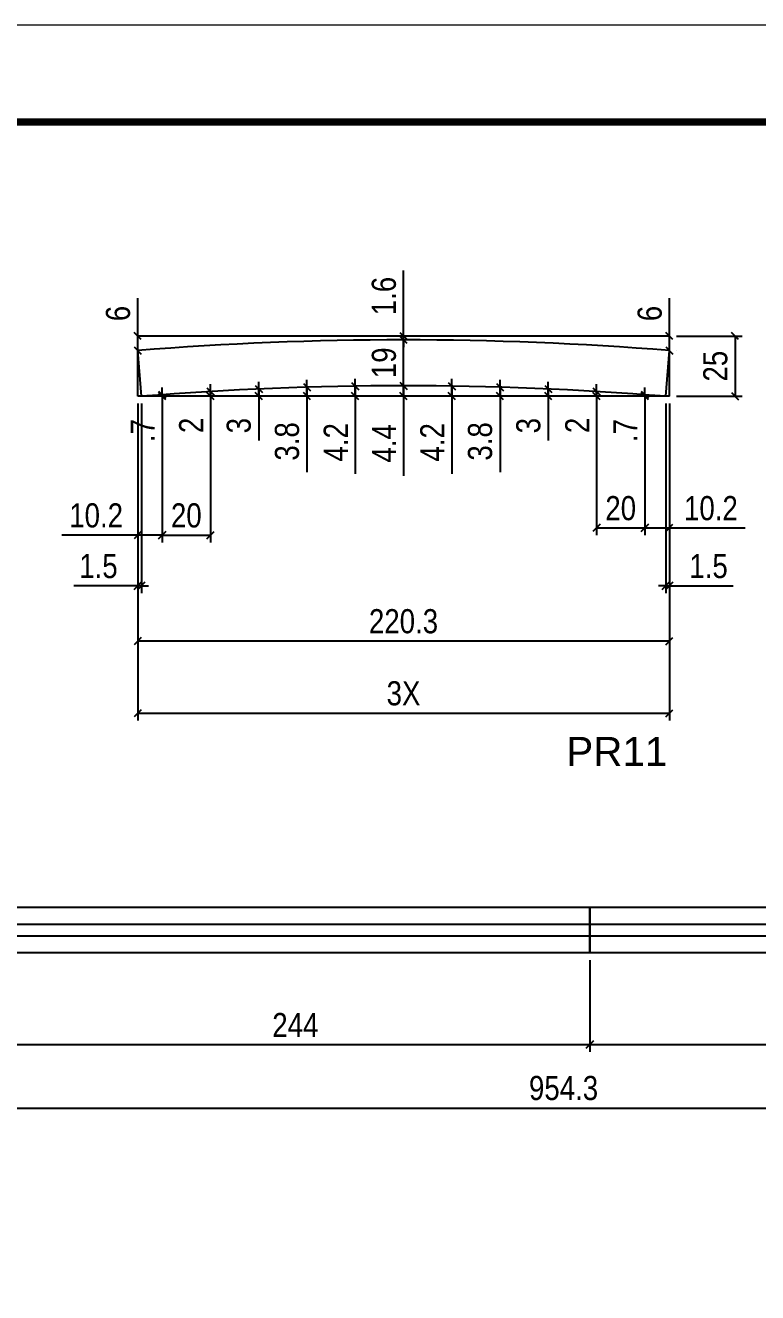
# Model space of a CAD drawing. Extents: x 3171 to 9452, y -2838 to 6252.
# Drawn here: x 6745 to 7049, y 3430 to 3955 of the extents above; entities that cross this region are included whole.
import ezdxf

# ---------------------------------------------------------------- set-up
doc = ezdxf.new("R2010")
doc.units = 0
doc.linetypes.add('DASHED', pattern=[0.75, 0.5, -0.25])
for name, color, linetype in [('5', 5, 'Continuous'), ('Painéis', 200, 'Continuous'), ('SARR_2.2x7', 40, 'Continuous')]:
    doc.layers.add(name, color=color, linetype=linetype)
for name, color, linetype, lineweight in [('Escoras', 2, 'Continuous', 25), ('Folhas', 255, 'Continuous', 9), ('Romaneio', 3, 'Continuous', 13), ('SARRAFO DE PRESSAO', 251, 'DASHED', 9)]:
    doc.layers.add(name, color=color, linetype=linetype, lineweight=lineweight)
doc.styles.add('COTA TECNICA-50', font='techl___.ttf', dxfattribs={"height": 10})
doc.styles.get("Standard").update_dxf_attribs({"font": 'arial.ttf'})
doc.dimstyles.new('COTA PAINEL-50', dxfattribs={"dimtxt": 10, "dimasz": 3, "dimexe": 3, "dimexo": 3, "dimgap": 3, "dimtad": 1, "dimdec": 1, "dimzin": 12, "dimdsep": 46, "dimtxsty": 'COTA TECNICA-50', "dimblk1": 'OBLIQUE', "dimblk2": 'OBLIQUE', "dimsah": 1, "dimcen": 0.9, "dimclrd": 4, "dimclre": 4, "dimclrt": 240, "dimadec": 1, "dimazin": 3, "dimtfac": 1, "dimtdec": 1, "dimtmove": 0, "dimatfit": 3, "dimfxl": 1, "dimtolj": 1, "dimtzin": 12, "dimarcsym": 0})

# ---------------------------------------------------------------- blocks, each defined once
blk = doc.blocks.new('9999999999')
at = {"layer": 'Folhas'}
blk.add_lwpolyline([(98138.98, 34190.21), (99623.98, 34190.21), (99623.98, 35240.21), (98138.98, 35240.21)], close=True, dxfattribs=at)
at = {"layer": 'Folhas', "color": 30, "const_width": 3}
blk.add_lwpolyline([(98213.98, 34230.21), (99583.98, 34230.21), (99583.98, 35200.21), (98213.98, 35200.21)], close=True, dxfattribs=at)
blk = doc.blocks.new('_Oblique')
at = {"color": 0, "linetype": 'ByBlock', "lineweight": -2}
blk.add_line((-0.5, -0.5), (0.5, 0.5), dxfattribs=at)
blk = doc.blocks.new('*D98')
at = {"layer": 'Defpoints', "color": 0, "linetype": 'ByBlock', "transparency": 16777216}
for p in [(6735.13, 3570.89), (6979.13, 3570.89), (6979.13, 3532.97)]:
    blk.add_point(p, dxfattribs=at)
at = {"layer": 'Romaneio', "color": 4, "linetype": 'ByBlock', "lineweight": -2, "transparency": 16777216}
for p, q in [((6735.13, 3567.89), (6735.13, 3529.97)), ((6979.13, 3567.89), (6979.13, 3529.97)), ((6735.13, 3532.97), (6979.13, 3532.97))]:
    blk.add_line(p, q, dxfattribs=at)
at = {"layer": 'Romaneio', "color": 4, "linetype": 'ByBlock', "lineweight": -2, "transparency": 16777216, "xscale": 3, "yscale": 3, "zscale": 3, "rotation": 180}
blk.add_blockref('_Oblique', (6735.13, 3532.97), dxfattribs=at)
at = {"layer": 'Romaneio', "color": 4, "linetype": 'ByBlock', "lineweight": -2, "transparency": 16777216, "xscale": 3, "yscale": 3, "zscale": 3}
blk.add_blockref('_Oblique', (6979.13, 3532.97), dxfattribs=at)
at = {"layer": 'Romaneio', "color": 240, "linetype": 'ByBlock', "transparency": 16777216, "insert": (6857.13, 3541.04), "char_height": 10, "attachment_point": 5, "style": 'COTA TECNICA-50'}
blk.add_mtext('\\A1;244', dxfattribs=at)
blk = doc.blocks.new('*D9')
at = {"layer": 'Defpoints', "color": 0, "linetype": 'ByBlock', "transparency": 16777216}
for p in [(6979.13, 3570.89), (7223.13, 3570.89), (7223.13, 3532.97)]:
    blk.add_point(p, dxfattribs=at)
at = {"layer": 'Romaneio', "color": 4, "linetype": 'ByBlock', "lineweight": -2, "transparency": 16777216}
for p, q in [((6979.13, 3567.89), (6979.13, 3529.97)), ((7223.13, 3567.89), (7223.13, 3529.97)), ((6979.13, 3532.97), (7223.13, 3532.97))]:
    blk.add_line(p, q, dxfattribs=at)
at = {"layer": 'Romaneio', "color": 4, "linetype": 'ByBlock', "lineweight": -2, "transparency": 16777216, "xscale": 3, "yscale": 3, "zscale": 3, "rotation": 180}
blk.add_blockref('_Oblique', (6979.13, 3532.97), dxfattribs=at)
at = {"layer": 'Romaneio', "color": 4, "linetype": 'ByBlock', "lineweight": -2, "transparency": 16777216, "xscale": 3, "yscale": 3, "zscale": 3}
blk.add_blockref('_Oblique', (7223.13, 3532.97), dxfattribs=at)
at = {"layer": 'Romaneio', "color": 240, "linetype": 'ByBlock', "transparency": 16777216, "insert": (7101.13, 3541.04), "char_height": 10, "attachment_point": 5, "style": 'COTA TECNICA-50'}
blk.add_mtext('\\A1;244', dxfattribs=at)
blk = doc.blocks.new('*D11')
at = {"layer": 'Defpoints', "color": 0, "linetype": 'ByBlock', "transparency": 16777216}
for p in [(6491.13, 3570.89), (7445.43, 3570.89), (7445.43, 3506.64)]:
    blk.add_point(p, dxfattribs=at)
at = {"layer": 'Escoras', "color": 4, "linetype": 'ByBlock', "lineweight": -2, "transparency": 16777216}
for p, q in [((6491.13, 3567.89), (6491.13, 3503.64)), ((7445.43, 3567.89), (7445.43, 3503.64)), ((6491.13, 3506.64), (7445.43, 3506.64))]:
    blk.add_line(p, q, dxfattribs=at)
at = {"layer": 'Escoras', "color": 4, "linetype": 'ByBlock', "lineweight": -2, "transparency": 16777216, "xscale": 3, "yscale": 3, "zscale": 3, "rotation": 180}
blk.add_blockref('_Oblique', (6491.13, 3506.64), dxfattribs=at)
at = {"layer": 'Escoras', "color": 4, "linetype": 'ByBlock', "lineweight": -2, "transparency": 16777216, "xscale": 3, "yscale": 3, "zscale": 3}
blk.add_blockref('_Oblique', (7445.43, 3506.64), dxfattribs=at)
at = {"layer": 'Escoras', "color": 240, "linetype": 'ByBlock', "transparency": 16777216, "insert": (6968.28, 3514.89), "char_height": 10, "attachment_point": 5, "style": 'COTA TECNICA-50'}
blk.add_mtext('\\A1;954.3', dxfattribs=at)
blk = doc.blocks.new('*D105')
at = {"layer": 'Defpoints', "color": 0, "linetype": 'ByBlock', "transparency": 16777216}
for p in [(7012.12, 3826.47), (7012.12, 3801.51), (7039.33, 3801.51)]:
    blk.add_point(p, dxfattribs=at)
at = {"layer": 'Escoras', "color": 4, "linetype": 'ByBlock', "lineweight": -2, "transparency": 16777216}
for p, q in [((7015.12, 3826.47), (7042.33, 3826.47)), ((7039.33, 3826.47), (7039.33, 3801.51)), ((7015.12, 3801.51), (7042.33, 3801.51))]:
    blk.add_line(p, q, dxfattribs=at)
at = {"layer": 'Escoras', "color": 4, "linetype": 'ByBlock', "lineweight": -2, "transparency": 16777216, "xscale": 3, "yscale": 3, "zscale": 3}
for p, rotation in [((7039.33, 3826.47), 90), ((7039.33, 3801.51), 270)]:
    blk.add_blockref('_Oblique', p, dxfattribs=dict(at, rotation=rotation))
at = {"layer": 'Escoras', "color": 240, "linetype": 'ByBlock', "transparency": 16777216, "insert": (7031.22, 3813.99), "char_height": 10, "attachment_point": 5, "rotation": 90, "style": 'COTA TECNICA-50'}
blk.add_mtext('\\A1;25', dxfattribs=at)
blk = doc.blocks.new('*D131')
at = {"layer": 'Defpoints', "color": 0, "linetype": 'ByBlock', "transparency": 16777216}
for p in [(6791.8, 3801.51), (7012.12, 3801.51), (6791.8, 3700.04)]:
    blk.add_point(p, dxfattribs=at)
at = {"layer": 'Escoras', "color": 4, "linetype": 'ByBlock', "lineweight": -2, "transparency": 16777216}
for p, q in [((6791.8, 3798.51), (6791.8, 3697.04)), ((7012.12, 3798.51), (7012.12, 3697.04)), ((7012.12, 3700.04), (6791.8, 3700.04))]:
    blk.add_line(p, q, dxfattribs=at)
at = {"layer": 'Escoras', "color": 4, "linetype": 'ByBlock', "lineweight": -2, "transparency": 16777216, "xscale": 3, "yscale": 3, "zscale": 3, "rotation": 180}
blk.add_blockref('_Oblique', (6791.8, 3700.04), dxfattribs=at)
at = {"layer": 'Escoras', "color": 4, "linetype": 'ByBlock', "lineweight": -2, "transparency": 16777216, "xscale": 3, "yscale": 3, "zscale": 3}
blk.add_blockref('_Oblique', (7012.12, 3700.04), dxfattribs=at)
at = {"layer": 'Escoras', "color": 240, "linetype": 'ByBlock', "transparency": 16777216, "insert": (6901.96, 3708.26), "char_height": 10, "attachment_point": 5, "style": 'COTA TECNICA-50'}
blk.add_mtext('\\A1;220.3', dxfattribs=at)
blk = doc.blocks.new('*D151')
at = {"layer": 'Defpoints', "color": 0, "linetype": 'ByBlock', "transparency": 16777216}
for p in [(6791.8, 3801.51), (6801.96, 3801.51), (6791.8, 3744)]:
    blk.add_point(p, dxfattribs=at)
at = {"layer": 'Escoras', "color": 4, "linetype": 'ByBlock', "lineweight": -2, "transparency": 16777216}
for p, q in [((6791.8, 3798.51), (6791.8, 3741)), ((6801.96, 3798.51), (6801.96, 3741)), ((6791.8, 3744), (6760.38, 3744)), ((6801.96, 3744), (6791.8, 3744))]:
    blk.add_line(p, q, dxfattribs=at)
at = {"layer": 'Escoras', "color": 4, "linetype": 'ByBlock', "lineweight": -2, "transparency": 16777216, "xscale": 3, "yscale": 3, "zscale": 3, "rotation": 180}
blk.add_blockref('_Oblique', (6791.8, 3744), dxfattribs=at)
at = {"layer": 'Escoras', "color": 4, "linetype": 'ByBlock', "lineweight": -2, "transparency": 16777216, "xscale": 3, "yscale": 3, "zscale": 3}
blk.add_blockref('_Oblique', (6801.96, 3744), dxfattribs=at)
at = {"layer": 'Escoras', "color": 240, "linetype": 'ByBlock', "transparency": 16777216, "insert": (6774.59, 3752.1), "char_height": 10, "attachment_point": 5, "style": 'COTA TECNICA-50'}
blk.add_mtext('\\A1;10.2', dxfattribs=at)
blk = doc.blocks.new('*D152')
at = {"layer": 'Defpoints', "color": 0, "linetype": 'ByBlock', "transparency": 16777216}
for p in [(6801.96, 3801.51), (6821.96, 3801.51), (6821.96, 3744)]:
    blk.add_point(p, dxfattribs=at)
at = {"layer": 'Escoras', "color": 4, "linetype": 'ByBlock', "lineweight": -2, "transparency": 16777216}
for p, q in [((6801.96, 3798.51), (6801.96, 3741)), ((6821.96, 3798.51), (6821.96, 3741)), ((6801.96, 3744), (6821.96, 3744))]:
    blk.add_line(p, q, dxfattribs=at)
at = {"layer": 'Escoras', "color": 4, "linetype": 'ByBlock', "lineweight": -2, "transparency": 16777216, "xscale": 3, "yscale": 3, "zscale": 3, "rotation": 180}
blk.add_blockref('_Oblique', (6801.96, 3744), dxfattribs=at)
at = {"layer": 'Escoras', "color": 4, "linetype": 'ByBlock', "lineweight": -2, "transparency": 16777216, "xscale": 3, "yscale": 3, "zscale": 3}
blk.add_blockref('_Oblique', (6821.96, 3744), dxfattribs=at)
at = {"layer": 'Escoras', "color": 240, "linetype": 'ByBlock', "transparency": 16777216, "insert": (6811.96, 3752.1), "char_height": 10, "attachment_point": 5, "style": 'COTA TECNICA-50'}
blk.add_mtext('\\A1;20', dxfattribs=at)
blk = doc.blocks.new('*D153')
at = {"layer": 'Defpoints', "color": 0, "linetype": 'ByBlock', "transparency": 16777216}
for p in [(7001.96, 3801.51), (7012.12, 3801.51), (7012.12, 3747)]:
    blk.add_point(p, dxfattribs=at)
at = {"layer": 'Escoras', "color": 4, "linetype": 'ByBlock', "lineweight": -2, "transparency": 16777216}
for p, q in [((7001.96, 3798.51), (7001.96, 3744)), ((7012.12, 3798.51), (7012.12, 3744)), ((7001.96, 3747), (7012.12, 3747)), ((7012.12, 3747), (7043.55, 3747))]:
    blk.add_line(p, q, dxfattribs=at)
at = {"layer": 'Escoras', "color": 4, "linetype": 'ByBlock', "lineweight": -2, "transparency": 16777216, "xscale": 3, "yscale": 3, "zscale": 3, "rotation": 180}
blk.add_blockref('_Oblique', (7001.96, 3747), dxfattribs=at)
at = {"layer": 'Escoras', "color": 4, "linetype": 'ByBlock', "lineweight": -2, "transparency": 16777216, "xscale": 3, "yscale": 3, "zscale": 3}
blk.add_blockref('_Oblique', (7012.12, 3747), dxfattribs=at)
at = {"layer": 'Escoras', "color": 240, "linetype": 'ByBlock', "transparency": 16777216, "insert": (7029.34, 3755.1), "char_height": 10, "attachment_point": 5, "style": 'COTA TECNICA-50'}
blk.add_mtext('\\A1;10.2', dxfattribs=at)
blk = doc.blocks.new('*D154')
at = {"layer": 'Defpoints', "color": 0, "linetype": 'ByBlock', "transparency": 16777216}
for p in [(6981.96, 3801.51), (7001.96, 3801.51), (7001.96, 3747)]:
    blk.add_point(p, dxfattribs=at)
at = {"layer": 'Escoras', "color": 4, "linetype": 'ByBlock', "lineweight": -2, "transparency": 16777216}
for p, q in [((6981.96, 3798.51), (6981.96, 3744)), ((7001.96, 3798.51), (7001.96, 3744)), ((6981.96, 3747), (7001.96, 3747))]:
    blk.add_line(p, q, dxfattribs=at)
at = {"layer": 'Escoras', "color": 4, "linetype": 'ByBlock', "lineweight": -2, "transparency": 16777216, "xscale": 3, "yscale": 3, "zscale": 3, "rotation": 180}
blk.add_blockref('_Oblique', (6981.96, 3747), dxfattribs=at)
at = {"layer": 'Escoras', "color": 4, "linetype": 'ByBlock', "lineweight": -2, "transparency": 16777216, "xscale": 3, "yscale": 3, "zscale": 3}
blk.add_blockref('_Oblique', (7001.96, 3747), dxfattribs=at)
at = {"layer": 'Escoras', "color": 240, "linetype": 'ByBlock', "transparency": 16777216, "insert": (6991.96, 3755.1), "char_height": 10, "attachment_point": 5, "style": 'COTA TECNICA-50'}
blk.add_mtext('\\A1;20', dxfattribs=at)
blk = doc.blocks.new('*D155')
at = {"layer": 'Defpoints', "color": 0, "linetype": 'ByBlock', "transparency": 16777216}
for p in [(6791.8, 3801.51), (6793.33, 3801.51), (6791.8, 3723.01)]:
    blk.add_point(p, dxfattribs=at)
at = {"layer": 'Escoras', "color": 4, "linetype": 'ByBlock', "lineweight": -2, "transparency": 16777216}
for p, q in [((6791.8, 3798.51), (6791.8, 3720.01)), ((6793.33, 3798.51), (6793.33, 3720.01)), ((6791.8, 3723.01), (6765.3, 3723.01)), ((6793.33, 3723.01), (6791.8, 3723.01)), ((6793.33, 3723.01), (6796.33, 3723.01))]:
    blk.add_line(p, q, dxfattribs=at)
at = {"layer": 'Escoras', "color": 4, "linetype": 'ByBlock', "lineweight": -2, "transparency": 16777216, "xscale": 3, "yscale": 3, "zscale": 3}
blk.add_blockref('_Oblique', (6791.8, 3723.01), dxfattribs=at)
at = {"layer": 'Escoras', "color": 4, "linetype": 'ByBlock', "lineweight": -2, "transparency": 16777216, "xscale": 3, "yscale": 3, "zscale": 3, "rotation": 180}
blk.add_blockref('_Oblique', (6793.33, 3723.01), dxfattribs=at)
at = {"layer": 'Escoras', "color": 240, "linetype": 'ByBlock', "transparency": 16777216, "insert": (6775.55, 3731.12), "char_height": 10, "attachment_point": 5, "style": 'COTA TECNICA-50'}
blk.add_mtext('\\A1;1.5', dxfattribs=at)
blk = doc.blocks.new('*D156')
at = {"layer": 'Defpoints', "color": 0, "linetype": 'ByBlock', "transparency": 16777216}
for p in [(7010.6, 3801.51), (7012.12, 3801.51), (7012.12, 3723.01)]:
    blk.add_point(p, dxfattribs=at)
at = {"layer": 'Escoras', "color": 4, "linetype": 'ByBlock', "lineweight": -2, "transparency": 16777216}
for p, q in [((7010.6, 3798.51), (7010.6, 3720.01)), ((7012.12, 3798.51), (7012.12, 3720.01)), ((7010.6, 3723.01), (7007.6, 3723.01)), ((7010.6, 3723.01), (7012.12, 3723.01)), ((7012.12, 3723.01), (7038.63, 3723.01))]:
    blk.add_line(p, q, dxfattribs=at)
at = {"layer": 'Escoras', "color": 4, "linetype": 'ByBlock', "lineweight": -2, "transparency": 16777216, "xscale": 3, "yscale": 3, "zscale": 3}
blk.add_blockref('_Oblique', (7010.6, 3723.01), dxfattribs=at)
at = {"layer": 'Escoras', "color": 4, "linetype": 'ByBlock', "lineweight": -2, "transparency": 16777216, "xscale": 3, "yscale": 3, "zscale": 3, "rotation": 180}
blk.add_blockref('_Oblique', (7012.12, 3723.01), dxfattribs=at)
at = {"layer": 'Escoras', "color": 240, "linetype": 'ByBlock', "transparency": 16777216, "insert": (7028.37, 3731.12), "char_height": 10, "attachment_point": 5, "style": 'COTA TECNICA-50'}
blk.add_mtext('\\A1;1.5', dxfattribs=at)
blk = doc.blocks.new('*D157')
at = {"layer": 'Defpoints', "color": 0, "linetype": 'ByBlock', "transparency": 16777216}
for p in [(7012.12, 3826.47), (7012.12, 3826.47), (7012.12, 3820.44)]:
    blk.add_point(p, dxfattribs=at)
at = {"layer": 'Escoras', "color": 4, "linetype": 'ByBlock', "lineweight": -2, "transparency": 16777216}
for p, q in [((7012.12, 3826.47), (7012.12, 3842.13)), ((7012.12, 3820.44), (7012.12, 3826.47)), ((7015.12, 3826.47), (7015.12, 3826.47)), ((7015.12, 3820.44), (7015.12, 3820.44))]:
    blk.add_line(p, q, dxfattribs=at)
at = {"layer": 'Escoras', "color": 4, "linetype": 'ByBlock', "lineweight": -2, "transparency": 16777216, "xscale": 3, "yscale": 3, "zscale": 3}
for p, rotation in [((7012.12, 3826.47), 90), ((7012.12, 3820.44), 270)]:
    blk.add_blockref('_Oblique', p, dxfattribs=dict(at, rotation=rotation))
at = {"layer": 'Escoras', "color": 240, "linetype": 'ByBlock', "transparency": 16777216, "insert": (7004.02, 3835.8), "char_height": 10, "attachment_point": 5, "rotation": 90, "style": 'COTA TECNICA-50'}
blk.add_mtext('\\A1;6', dxfattribs=at)
blk = doc.blocks.new('*D158')
at = {"layer": 'Defpoints', "color": 0, "linetype": 'ByBlock', "transparency": 16777216}
for p in [(6791.8, 3826.47), (6791.8, 3826.47), (6791.8, 3820.44)]:
    blk.add_point(p, dxfattribs=at)
at = {"layer": 'Escoras', "color": 4, "linetype": 'ByBlock', "lineweight": -2, "transparency": 16777216}
for p, q in [((6791.8, 3826.47), (6791.8, 3842.13)), ((6791.8, 3820.44), (6791.8, 3826.47)), ((6794.8, 3826.47), (6794.8, 3826.47)), ((6794.8, 3820.44), (6794.8, 3820.44))]:
    blk.add_line(p, q, dxfattribs=at)
at = {"layer": 'Escoras', "color": 4, "linetype": 'ByBlock', "lineweight": -2, "transparency": 16777216, "xscale": 3, "yscale": 3, "zscale": 3}
for p, rotation in [((6791.8, 3826.47), 90), ((6791.8, 3820.44), 270)]:
    blk.add_blockref('_Oblique', p, dxfattribs=dict(at, rotation=rotation))
at = {"layer": 'Escoras', "color": 240, "linetype": 'ByBlock', "transparency": 16777216, "insert": (6783.7, 3835.8), "char_height": 10, "attachment_point": 5, "rotation": 90, "style": 'COTA TECNICA-50'}
blk.add_mtext('\\A1;6', dxfattribs=at)
blk = doc.blocks.new('*D159')
at = {"layer": 'Defpoints', "color": 0, "linetype": 'ByBlock', "transparency": 16777216}
for p in [(6801.96, 3802.17), (6801.96, 3801.51), (6801.96, 3801.51)]:
    blk.add_point(p, dxfattribs=at)
at = {"layer": 'Escoras', "color": 4, "linetype": 'ByBlock', "lineweight": -2, "transparency": 16777216}
for p, q in [((6801.96, 3802.17), (6801.96, 3805.17)), ((6801.96, 3802.17), (6801.96, 3801.51)), ((6801.96, 3801.51), (6801.96, 3779.15)), ((6804.96, 3802.17), (6804.96, 3802.17)), ((6804.96, 3801.51), (6804.96, 3801.51))]:
    blk.add_line(p, q, dxfattribs=at)
at = {"layer": 'Escoras', "color": 4, "linetype": 'ByBlock', "lineweight": -2, "transparency": 16777216, "xscale": 3, "yscale": 3, "zscale": 3}
for p, rotation in [((6801.96, 3802.17), 270), ((6801.96, 3801.51), 90)]:
    blk.add_blockref('_Oblique', p, dxfattribs=dict(at, rotation=rotation))
at = {"layer": 'Escoras', "color": 240, "linetype": 'ByBlock', "transparency": 16777216, "insert": (6793.89, 3787.33), "char_height": 10, "attachment_point": 5, "rotation": 90, "style": 'COTA TECNICA-50'}
blk.add_mtext('\\A1;.7', dxfattribs=at)
blk = doc.blocks.new('*D160')
at = {"layer": 'Defpoints', "color": 0, "linetype": 'ByBlock', "transparency": 16777216}
for p in [(6821.96, 3803.5), (6821.96, 3801.51), (6821.96, 3801.51)]:
    blk.add_point(p, dxfattribs=at)
at = {"layer": 'Escoras', "color": 4, "linetype": 'ByBlock', "lineweight": -2, "transparency": 16777216}
for p, q in [((6821.96, 3803.5), (6821.96, 3806.5)), ((6821.96, 3803.5), (6821.96, 3801.51)), ((6821.96, 3801.51), (6821.96, 3783.39)), ((6824.96, 3803.5), (6824.96, 3803.5)), ((6824.96, 3801.51), (6824.96, 3801.51))]:
    blk.add_line(p, q, dxfattribs=at)
at = {"layer": 'Escoras', "color": 4, "linetype": 'ByBlock', "lineweight": -2, "transparency": 16777216, "xscale": 3, "yscale": 3, "zscale": 3}
for p, rotation in [((6821.96, 3803.5), 270), ((6821.96, 3801.51), 90)]:
    blk.add_blockref('_Oblique', p, dxfattribs=dict(at, rotation=rotation))
at = {"layer": 'Escoras', "color": 240, "linetype": 'ByBlock', "transparency": 16777216, "insert": (6813.96, 3789.45), "char_height": 10, "attachment_point": 5, "rotation": 90, "style": 'COTA TECNICA-50'}
blk.add_mtext('\\A1;2', dxfattribs=at)
blk = doc.blocks.new('*D161')
at = {"layer": 'Defpoints', "color": 0, "linetype": 'ByBlock', "transparency": 16777216}
for p in [(6841.96, 3804.54), (6841.96, 3801.51), (6841.96, 3801.51)]:
    blk.add_point(p, dxfattribs=at)
at = {"layer": 'Escoras', "color": 4, "linetype": 'ByBlock', "lineweight": -2, "transparency": 16777216}
for p, q in [((6841.96, 3804.54), (6841.96, 3807.54)), ((6841.96, 3804.54), (6841.96, 3801.51)), ((6841.96, 3801.51), (6841.96, 3783.18)), ((6844.96, 3804.54), (6844.96, 3804.54)), ((6844.96, 3801.51), (6844.96, 3801.51))]:
    blk.add_line(p, q, dxfattribs=at)
at = {"layer": 'Escoras', "color": 4, "linetype": 'ByBlock', "lineweight": -2, "transparency": 16777216, "xscale": 3, "yscale": 3, "zscale": 3}
for p, rotation in [((6841.96, 3804.54), 270), ((6841.96, 3801.51), 90)]:
    blk.add_blockref('_Oblique', p, dxfattribs=dict(at, rotation=rotation))
at = {"layer": 'Escoras', "color": 240, "linetype": 'ByBlock', "transparency": 16777216, "insert": (6833.74, 3789.34), "char_height": 10, "attachment_point": 5, "rotation": 90, "style": 'COTA TECNICA-50'}
blk.add_mtext('\\A1;3', dxfattribs=at)
blk = doc.blocks.new('*D162')
at = {"layer": 'Defpoints', "color": 0, "linetype": 'ByBlock', "transparency": 16777216}
for p in [(6861.96, 3805.28), (6861.96, 3801.51), (6861.96, 3801.51)]:
    blk.add_point(p, dxfattribs=at)
at = {"layer": 'Escoras', "color": 4, "linetype": 'ByBlock', "lineweight": -2, "transparency": 16777216}
for p, q in [((6861.96, 3805.28), (6861.96, 3808.28)), ((6861.96, 3805.28), (6861.96, 3801.51)), ((6861.96, 3801.51), (6861.96, 3770.12)), ((6864.96, 3805.28), (6864.96, 3805.28)), ((6864.96, 3801.51), (6864.96, 3801.51))]:
    blk.add_line(p, q, dxfattribs=at)
at = {"layer": 'Escoras', "color": 4, "linetype": 'ByBlock', "lineweight": -2, "transparency": 16777216, "xscale": 3, "yscale": 3, "zscale": 3}
for p, rotation in [((6861.96, 3805.28), 270), ((6861.96, 3801.51), 90)]:
    blk.add_blockref('_Oblique', p, dxfattribs=dict(at, rotation=rotation))
at = {"layer": 'Escoras', "color": 240, "linetype": 'ByBlock', "transparency": 16777216, "insert": (6853.72, 3782.81), "char_height": 10, "attachment_point": 5, "rotation": 90, "style": 'COTA TECNICA-50'}
blk.add_mtext('\\A1;3.8', dxfattribs=at)
blk = doc.blocks.new('*D163')
at = {"layer": 'Defpoints', "color": 0, "linetype": 'ByBlock', "transparency": 16777216}
for p in [(6881.96, 3805.72), (6881.96, 3801.51), (6881.96, 3801.51)]:
    blk.add_point(p, dxfattribs=at)
at = {"layer": 'Escoras', "color": 4, "linetype": 'ByBlock', "lineweight": -2, "transparency": 16777216}
for p, q in [((6881.96, 3805.72), (6881.96, 3808.72)), ((6881.96, 3805.72), (6881.96, 3801.51)), ((6881.96, 3801.51), (6881.96, 3769.34)), ((6884.96, 3805.72), (6884.96, 3805.72)), ((6884.96, 3801.51), (6884.96, 3801.51))]:
    blk.add_line(p, q, dxfattribs=at)
at = {"layer": 'Escoras', "color": 4, "linetype": 'ByBlock', "lineweight": -2, "transparency": 16777216, "xscale": 3, "yscale": 3, "zscale": 3}
for p, rotation in [((6881.96, 3805.72), 270), ((6881.96, 3801.51), 90)]:
    blk.add_blockref('_Oblique', p, dxfattribs=dict(at, rotation=rotation))
at = {"layer": 'Escoras', "color": 240, "linetype": 'ByBlock', "transparency": 16777216, "insert": (6873.89, 3782.43), "char_height": 10, "attachment_point": 5, "rotation": 90, "style": 'COTA TECNICA-50'}
blk.add_mtext('\\A1;4.2', dxfattribs=at)
blk = doc.blocks.new('*D106')
at = {"layer": 'Defpoints', "color": 0, "linetype": 'ByBlock', "transparency": 16777216}
for p in [(6901.96, 3805.87), (6901.96, 3801.51), (6901.96, 3801.51)]:
    blk.add_point(p, dxfattribs=at)
at = {"layer": 'Escoras', "color": 4, "linetype": 'ByBlock', "lineweight": -2, "transparency": 16777216}
for p, q in [((6901.96, 3805.87), (6901.96, 3808.87)), ((6901.96, 3805.87), (6901.96, 3801.51)), ((6901.96, 3801.51), (6901.96, 3768.54)), ((6904.96, 3805.87), (6904.96, 3805.87)), ((6904.96, 3801.51), (6904.96, 3801.51))]:
    blk.add_line(p, q, dxfattribs=at)
at = {"layer": 'Escoras', "color": 4, "linetype": 'ByBlock', "lineweight": -2, "transparency": 16777216, "xscale": 3, "yscale": 3, "zscale": 3}
for p, rotation in [((6901.96, 3805.87), 270), ((6901.96, 3801.51), 90)]:
    blk.add_blockref('_Oblique', p, dxfattribs=dict(at, rotation=rotation))
at = {"layer": 'Escoras', "color": 240, "linetype": 'ByBlock', "transparency": 16777216, "insert": (6893.89, 3782.02), "char_height": 10, "attachment_point": 5, "rotation": 90, "style": 'COTA TECNICA-50'}
blk.add_mtext('\\A1;4.4', dxfattribs=at)
blk = doc.blocks.new('*D107')
at = {"layer": 'Defpoints', "color": 0, "linetype": 'ByBlock', "transparency": 16777216}
for p in [(6921.96, 3805.72), (6921.96, 3801.51), (6921.96, 3801.51)]:
    blk.add_point(p, dxfattribs=at)
at = {"layer": 'Escoras', "color": 4, "linetype": 'ByBlock', "lineweight": -2, "transparency": 16777216}
for p, q in [((6921.96, 3805.72), (6921.96, 3808.72)), ((6921.96, 3805.72), (6921.96, 3801.51)), ((6921.96, 3801.51), (6921.96, 3769.34)), ((6924.96, 3805.72), (6924.96, 3805.72)), ((6924.96, 3801.51), (6924.96, 3801.51))]:
    blk.add_line(p, q, dxfattribs=at)
at = {"layer": 'Escoras', "color": 4, "linetype": 'ByBlock', "lineweight": -2, "transparency": 16777216, "xscale": 3, "yscale": 3, "zscale": 3}
for p, rotation in [((6921.96, 3805.72), 270), ((6921.96, 3801.51), 90)]:
    blk.add_blockref('_Oblique', p, dxfattribs=dict(at, rotation=rotation))
at = {"layer": 'Escoras', "color": 240, "linetype": 'ByBlock', "transparency": 16777216, "insert": (6913.89, 3782.43), "char_height": 10, "attachment_point": 5, "rotation": 90, "style": 'COTA TECNICA-50'}
blk.add_mtext('\\A1;4.2', dxfattribs=at)
blk = doc.blocks.new('*D108')
at = {"layer": 'Defpoints', "color": 0, "linetype": 'ByBlock', "transparency": 16777216}
for p in [(6941.96, 3805.28), (6941.96, 3801.51), (6941.96, 3801.51)]:
    blk.add_point(p, dxfattribs=at)
at = {"layer": 'Escoras', "color": 4, "linetype": 'ByBlock', "lineweight": -2, "transparency": 16777216}
for p, q in [((6941.96, 3805.28), (6941.96, 3808.28)), ((6941.96, 3805.28), (6941.96, 3801.51)), ((6941.96, 3801.51), (6941.96, 3770.12)), ((6944.96, 3805.28), (6944.96, 3805.28)), ((6944.96, 3801.51), (6944.96, 3801.51))]:
    blk.add_line(p, q, dxfattribs=at)
at = {"layer": 'Escoras', "color": 4, "linetype": 'ByBlock', "lineweight": -2, "transparency": 16777216, "xscale": 3, "yscale": 3, "zscale": 3}
for p, rotation in [((6941.96, 3805.28), 270), ((6941.96, 3801.51), 90)]:
    blk.add_blockref('_Oblique', p, dxfattribs=dict(at, rotation=rotation))
at = {"layer": 'Escoras', "color": 240, "linetype": 'ByBlock', "transparency": 16777216, "insert": (6933.72, 3782.81), "char_height": 10, "attachment_point": 5, "rotation": 90, "style": 'COTA TECNICA-50'}
blk.add_mtext('\\A1;3.8', dxfattribs=at)
blk = doc.blocks.new('*D109')
at = {"layer": 'Defpoints', "color": 0, "linetype": 'ByBlock', "transparency": 16777216}
for p in [(6961.96, 3804.54), (6961.96, 3801.51), (6961.96, 3801.51)]:
    blk.add_point(p, dxfattribs=at)
at = {"layer": 'Escoras', "color": 4, "linetype": 'ByBlock', "lineweight": -2, "transparency": 16777216}
for p, q in [((6961.96, 3804.54), (6961.96, 3807.54)), ((6961.96, 3804.54), (6961.96, 3801.51)), ((6961.96, 3801.51), (6961.96, 3783.18)), ((6964.96, 3804.54), (6964.96, 3804.54)), ((6964.96, 3801.51), (6964.96, 3801.51))]:
    blk.add_line(p, q, dxfattribs=at)
at = {"layer": 'Escoras', "color": 4, "linetype": 'ByBlock', "lineweight": -2, "transparency": 16777216, "xscale": 3, "yscale": 3, "zscale": 3}
for p, rotation in [((6961.96, 3804.54), 270), ((6961.96, 3801.51), 90)]:
    blk.add_blockref('_Oblique', p, dxfattribs=dict(at, rotation=rotation))
at = {"layer": 'Escoras', "color": 240, "linetype": 'ByBlock', "transparency": 16777216, "insert": (6953.74, 3789.34), "char_height": 10, "attachment_point": 5, "rotation": 90, "style": 'COTA TECNICA-50'}
blk.add_mtext('\\A1;3', dxfattribs=at)
blk = doc.blocks.new('*D110')
at = {"layer": 'Defpoints', "color": 0, "linetype": 'ByBlock', "transparency": 16777216}
for p in [(6981.96, 3803.5), (6981.96, 3801.51), (6981.96, 3801.51)]:
    blk.add_point(p, dxfattribs=at)
at = {"layer": 'Escoras', "color": 4, "linetype": 'ByBlock', "lineweight": -2, "transparency": 16777216}
for p, q in [((6981.96, 3803.5), (6981.96, 3806.5)), ((6981.96, 3803.5), (6981.96, 3801.51)), ((6981.96, 3801.51), (6981.96, 3783.39)), ((6984.96, 3803.5), (6984.96, 3803.5)), ((6984.96, 3801.51), (6984.96, 3801.51))]:
    blk.add_line(p, q, dxfattribs=at)
at = {"layer": 'Escoras', "color": 4, "linetype": 'ByBlock', "lineweight": -2, "transparency": 16777216, "xscale": 3, "yscale": 3, "zscale": 3}
for p, rotation in [((6981.96, 3803.5), 270), ((6981.96, 3801.51), 90)]:
    blk.add_blockref('_Oblique', p, dxfattribs=dict(at, rotation=rotation))
at = {"layer": 'Escoras', "color": 240, "linetype": 'ByBlock', "transparency": 16777216, "insert": (6973.96, 3789.45), "char_height": 10, "attachment_point": 5, "rotation": 90, "style": 'COTA TECNICA-50'}
blk.add_mtext('\\A1;2', dxfattribs=at)
blk = doc.blocks.new('*D111')
at = {"layer": 'Defpoints', "color": 0, "linetype": 'ByBlock', "transparency": 16777216}
for p in [(7001.96, 3802.17), (7001.96, 3801.51), (7001.96, 3801.51)]:
    blk.add_point(p, dxfattribs=at)
at = {"layer": 'Escoras', "color": 4, "linetype": 'ByBlock', "lineweight": -2, "transparency": 16777216}
for p, q in [((7001.96, 3802.17), (7001.96, 3805.17)), ((7001.96, 3802.17), (7001.96, 3801.51)), ((7001.96, 3801.51), (7001.96, 3779.15)), ((7004.96, 3802.17), (7004.96, 3802.17)), ((7004.96, 3801.51), (7004.96, 3801.51))]:
    blk.add_line(p, q, dxfattribs=at)
at = {"layer": 'Escoras', "color": 4, "linetype": 'ByBlock', "lineweight": -2, "transparency": 16777216, "xscale": 3, "yscale": 3, "zscale": 3}
for p, rotation in [((7001.96, 3802.17), 270), ((7001.96, 3801.51), 90)]:
    blk.add_blockref('_Oblique', p, dxfattribs=dict(at, rotation=rotation))
at = {"layer": 'Escoras', "color": 240, "linetype": 'ByBlock', "transparency": 16777216, "insert": (6993.89, 3787.33), "char_height": 10, "attachment_point": 5, "rotation": 90, "style": 'COTA TECNICA-50'}
blk.add_mtext('\\A1;.7', dxfattribs=at)
blk = doc.blocks.new('*D13')
at = {"layer": 'Defpoints', "color": 0, "linetype": 'ByBlock', "transparency": 16777216}
for p in [(6901.96, 3824.87), (6901.96, 3824.87), (6901.96, 3805.87)]:
    blk.add_point(p, dxfattribs=at)
at = {"layer": 'Escoras', "color": 4, "linetype": 'ByBlock', "lineweight": -2, "transparency": 16777216}
for p, q in [((6901.96, 3805.87), (6901.96, 3824.87)), ((6904.96, 3824.87), (6904.96, 3824.87)), ((6904.96, 3805.87), (6904.96, 3805.87))]:
    blk.add_line(p, q, dxfattribs=at)
at = {"layer": 'Escoras', "color": 4, "linetype": 'ByBlock', "lineweight": -2, "transparency": 16777216, "xscale": 3, "yscale": 3, "zscale": 3}
for p, rotation in [((6901.96, 3824.87), 90), ((6901.96, 3805.87), 270)]:
    blk.add_blockref('_Oblique', p, dxfattribs=dict(at, rotation=rotation))
at = {"layer": 'Escoras', "color": 240, "linetype": 'ByBlock', "transparency": 16777216, "insert": (6893.88, 3815.37), "char_height": 10, "attachment_point": 5, "rotation": 90, "style": 'COTA TECNICA-50'}
blk.add_mtext('\\A1;19', dxfattribs=at)
blk = doc.blocks.new('*D112')
at = {"layer": 'Defpoints', "color": 0, "linetype": 'ByBlock', "transparency": 16777216}
for p in [(6901.96, 3826.47), (6901.96, 3826.47), (6901.96, 3824.87)]:
    blk.add_point(p, dxfattribs=at)
at = {"layer": 'Escoras', "color": 4, "linetype": 'ByBlock', "lineweight": -2, "transparency": 16777216}
for p, q in [((6901.96, 3826.47), (6901.96, 3853.61)), ((6901.96, 3824.87), (6901.96, 3826.47)), ((6901.96, 3824.87), (6901.96, 3821.87)), ((6904.96, 3826.47), (6904.96, 3826.47)), ((6904.96, 3824.87), (6904.96, 3824.87))]:
    blk.add_line(p, q, dxfattribs=at)
at = {"layer": 'Escoras', "color": 4, "linetype": 'ByBlock', "lineweight": -2, "transparency": 16777216, "xscale": 3, "yscale": 3, "zscale": 3}
for p, rotation in [((6901.96, 3826.47), 270), ((6901.96, 3824.87), 90)]:
    blk.add_blockref('_Oblique', p, dxfattribs=dict(at, rotation=rotation))
at = {"layer": 'Escoras', "color": 240, "linetype": 'ByBlock', "transparency": 16777216, "insert": (6893.86, 3843.04), "char_height": 10, "attachment_point": 5, "rotation": 90, "style": 'COTA TECNICA-50'}
blk.add_mtext('\\A1;1.6', dxfattribs=at)
blk = doc.blocks.new('*D113')
at = {"layer": 'Defpoints', "color": 0, "linetype": 'ByBlock', "transparency": 16777216}
for p in [(6791.8, 3801.51), (7012.12, 3801.51), (7012.12, 3670.18)]:
    blk.add_point(p, dxfattribs=at)
at = {"layer": 'Escoras', "color": 4, "linetype": 'ByBlock', "lineweight": -2, "transparency": 16777216}
for p, q in [((6791.8, 3798.51), (6791.8, 3667.18)), ((7012.12, 3798.51), (7012.12, 3667.18)), ((6791.8, 3670.18), (7012.12, 3670.18))]:
    blk.add_line(p, q, dxfattribs=at)
at = {"layer": 'Escoras', "color": 4, "linetype": 'ByBlock', "lineweight": -2, "transparency": 16777216, "xscale": 3, "yscale": 3, "zscale": 3, "rotation": 180}
blk.add_blockref('_Oblique', (6791.8, 3670.18), dxfattribs=at)
at = {"layer": 'Escoras', "color": 4, "linetype": 'ByBlock', "lineweight": -2, "transparency": 16777216, "xscale": 3, "yscale": 3, "zscale": 3}
blk.add_blockref('_Oblique', (7012.12, 3670.18), dxfattribs=at)
at = {"layer": 'Escoras', "color": 240, "linetype": 'ByBlock', "transparency": 16777216, "insert": (6901.96, 3678.4), "char_height": 10, "attachment_point": 5, "style": 'COTA TECNICA-50'}
blk.add_mtext('\\A1;3X', dxfattribs=at)

msp = doc.modelspace()

# ---------------------------------------------------------------- linework, layer by layer
at = {"linetype": 'Continuous'}
for p, q in [((6793.33, 3801.51), (6791.8, 3820.44)), ((7010.6, 3801.51), (7012.12, 3820.44))]:
    msp.add_line(p, q, dxfattribs=at)
for radius in [1374, 1355]:
    msp.add_arc((6901.96, 2450.87), radius, 85.4014, 94.5986, dxfattribs=at)
at = {"layer": 'Escoras', "linetype": 'ByBlock'}
for p, q in [((6801.96, 3801.51), (6801.96, 3802.17)), ((6821.96, 3801.51), (6821.96, 3803.5)), ((6841.96, 3801.51), (6841.96, 3804.54)), ((6861.96, 3801.51), (6861.96, 3805.28)), ((6881.96, 3801.51), (6881.96, 3805.72)), ((6901.96, 3801.51), (6901.96, 3805.87)), ((6921.96, 3801.51), (6921.96, 3805.72)), ((6941.96, 3801.51), (6941.96, 3805.28)), ((6961.96, 3801.51), (6961.96, 3804.54)), ((6981.96, 3801.51), (6981.96, 3803.5)), ((7001.96, 3801.51), (7001.96, 3802.17))]:
    msp.add_line(p, q, dxfattribs=at)
at = {"layer": 'Painéis', "linetype": 'Continuous'}
for p, q in [((6791.8, 3801.51), (6791.8, 3826.47)), ((7012.12, 3826.47), (6791.8, 3826.47)), ((7012.12, 3801.51), (7012.12, 3826.47)), ((7012.12, 3801.51), (6791.8, 3801.51))]:
    msp.add_line(p, q, dxfattribs=at)
for points in [[(6735.13, 3589.89), (6979.13, 3589.89), (6979.13, 3570.89), (6735.13, 3570.89)], [(6979.13, 3589.89), (7223.13, 3589.89), (7223.13, 3570.89), (6979.13, 3570.89)]]:
    msp.add_lwpolyline(points, close=True, dxfattribs=at)
at = {"layer": 'SARR_2.2x7', "linetype": 'Continuous'}
for p, q in [((6735.13, 3582.89), (6979.13, 3582.89)), ((6979.13, 3582.89), (7223.13, 3582.89)), ((6979.13, 3577.89), (6735.13, 3577.89)), ((7223.13, 3577.89), (6979.13, 3577.89))]:
    msp.add_line(p, q, dxfattribs=at)

# ---------------------------------------------------------------- block references
at = {"layer": 'SARRAFO DE PRESSAO', "color": 6, "linetype": 'ByBlock'}
msp.add_blockref('9999999999', (-91784.29, -31285.03), dxfattribs=at)

# ---------------------------------------------------------------- texts
at = {"layer": '5', "linetype": 'Continuous'}
msp.add_text('PR11', height=12, rotation=360, dxfattribs=at).set_placement((6969.39, 3648.36))

# ---------------------------------------------------------------- dimensions: what is measured, and where the dimension line sits
at = {"layer": 'Escoras', "linetype": 'ByBlock'}
for base, p1, p2, picture, middle in [((6901.96, 3826.47), (6901.96, 3824.87), (6901.96, 3826.47), '*D112', (6893.86, 3843.04)), ((6791.8, 3826.47), (6791.8, 3820.44), (6791.8, 3826.47), '*D158', (6783.7, 3835.8)), ((7012.12, 3826.47), (7012.12, 3820.44), (7012.12, 3826.47), '*D157', (7004.02, 3835.8)), ((7039.33, 3801.51), (7012.12, 3826.47), (7012.12, 3801.51), '*D105', (7031.22, 3813.99)), ((6901.96, 3824.87), (6901.96, 3805.87), (6901.96, 3824.87), '*D13', (6893.88, 3815.37)), ((6821.96, 3801.51), (6821.96, 3803.5), (6821.96, 3801.51), '*D160', (6813.96, 3789.45)), ((6841.96, 3801.51), (6841.96, 3804.54), (6841.96, 3801.51), '*D161', (6833.74, 3789.34)), ((6861.96, 3801.51), (6861.96, 3805.28), (6861.96, 3801.51), '*D162', (6853.72, 3782.81)), ((6881.96, 3801.51), (6881.96, 3805.72), (6881.96, 3801.51), '*D163', (6873.89, 3782.43)), ((6901.96, 3801.51), (6901.96, 3805.87), (6901.96, 3801.51), '*D106', (6893.89, 3782.02)), ((6921.96, 3801.51), (6921.96, 3805.72), (6921.96, 3801.51), '*D107', (6913.89, 3782.43)), ((6941.96, 3801.51), (6941.96, 3805.28), (6941.96, 3801.51), '*D108', (6933.72, 3782.81)), ((6961.96, 3801.51), (6961.96, 3804.54), (6961.96, 3801.51), '*D109', (6953.74, 3789.34)), ((6981.96, 3801.51), (6981.96, 3803.5), (6981.96, 3801.51), '*D110', (6973.96, 3789.45)), ((6801.96, 3801.51), (6801.96, 3802.17), (6801.96, 3801.51), '*D159', (6793.89, 3787.33)), ((7001.96, 3801.51), (7001.96, 3802.17), (7001.96, 3801.51), '*D111', (6993.89, 3787.33))]:
    dim = msp.add_linear_dim(base=base, p1=p1, p2=p2, angle=90, dimstyle='COTA PAINEL-50', override={"dimarcsym": 1}, dxfattribs=at)
    dim.commit()
    dim.dimension.update_dxf_attribs({"geometry": picture, "text_midpoint": middle})
for base, p1, p2, picture, middle in [((6791.8, 3744), (6801.96, 3801.51), (6791.8, 3801.51), '*D151', (6774.59, 3752.1)), ((6791.8, 3723.01), (6793.33, 3801.51), (6791.8, 3801.51), '*D155', (6775.55, 3731.12)), ((6791.8, 3700.04), (7012.12, 3801.51), (6791.8, 3801.51), '*D131', (6901.96, 3708.26)), ((7012.12, 3747), (7001.96, 3801.51), (7012.12, 3801.51), '*D153', (7029.34, 3755.1)), ((7012.12, 3723.01), (7010.6, 3801.51), (7012.12, 3801.51), '*D156', (7028.37, 3731.12)), ((7445.43, 3506.64), (6491.13, 3570.89), (7445.43, 3570.89), '*D11', (6968.28, 3514.89))]:
    dim = msp.add_linear_dim(base=base, p1=p1, p2=p2, dimstyle='COTA PAINEL-50', override={"dimarcsym": 1}, dxfattribs=at)
    dim.commit()
    dim.dimension.update_dxf_attribs({"geometry": picture, "text_midpoint": middle})
dim = msp.add_linear_dim(base=(7012.12, 3670.18), p1=(6791.8, 3801.51), p2=(7012.12, 3801.51), text='3X', dimstyle='COTA PAINEL-50', override={"dimarcsym": 1}, dxfattribs=at)
dim.commit()
dim.dimension.update_dxf_attribs({"geometry": '*D113', "text_midpoint": (6901.96, 3678.4)})
for base, p1, p2, picture, middle in [((6821.96, 3744), (6801.96, 3801.51), (6821.96, 3801.51), '*D152', (6811.96, 3744)), ((7001.96, 3747), (6981.96, 3801.51), (7001.96, 3801.51), '*D154', (6991.96, 3747))]:
    dim = msp.add_linear_dim(base=base, p1=p1, p2=p2, dimstyle='COTA PAINEL-50', override={"dimarcsym": 1}, dxfattribs=at)
    dim.commit()
    dim.dimension.update_dxf_attribs({"geometry": picture, "text_midpoint": middle, "dimtype": 160})
at = {"layer": 'Romaneio', "linetype": 'ByBlock'}
for p1, p2, picture, middle in [((6735.13, 3570.89), (6979.13, 3570.89), '*D98', (6857.13, 3541.04)), ((6979.13, 3570.89), (7223.13, 3570.89), '*D9', (7101.13, 3541.04))]:
    dim = msp.add_aligned_dim(p1=p1, p2=p2, distance=-37.92, dimstyle='COTA PAINEL-50', override={"dimarcsym": 1}, dxfattribs=at)
    dim.commit()
    dim.dimension.update_dxf_attribs({"geometry": picture, "text_midpoint": middle})

doc.saveas('drawing.dxf')
